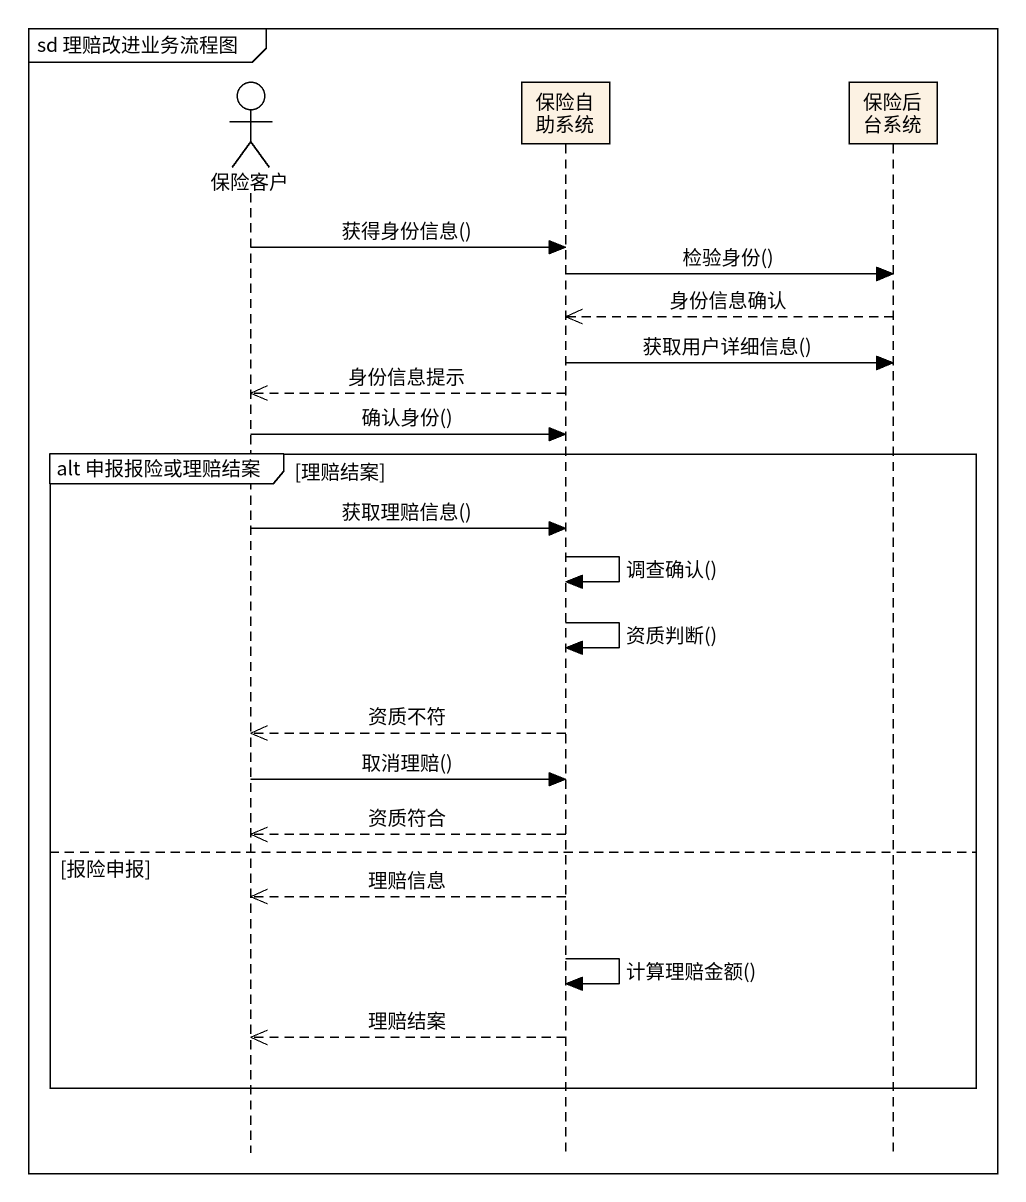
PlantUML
@startuml
mainframe sd 理赔改进业务流程图
hide footbox
actor 保险客户
participant 保险自助系统
participant 保险后台系统

保险客户 -> 保险自助系统 : 获得身份信息()
保险自助系统 -> 保险后台系统 : 检验身份()
保险后台系统 -->> 保险自助系统 : 身份信息确认
保险自助系统 -> 保险后台系统 : 获取用户详细信息()
保险自助系统 -->> 保险客户 : 身份信息提示
保险客户 -> 保险自助系统 : 确认身份()
group alt 申报报险或理赔结案 [理赔结案]
  保险客户 -> 保险自助系统 : 获取理赔信息()
  保险自助系统 -> 保险自助系统 : 调查确认()
  保险自助系统 -> 保险自助系统 : 资质判断()
  保险自助系统 -->> 保险客户 : 资质不符
  保险客户 -> 保险自助系统 : 取消理赔()
  保险自助系统 -->> 保险客户 : 资质符合
else 报险申报
  保险自助系统 -->> 保险客户 : 理赔信息
  保险自助系统 -> 保险自助系统 : 计算理赔金额()
  保险自助系统 -->> 保险客户 : 理赔结案
end
@enduml
